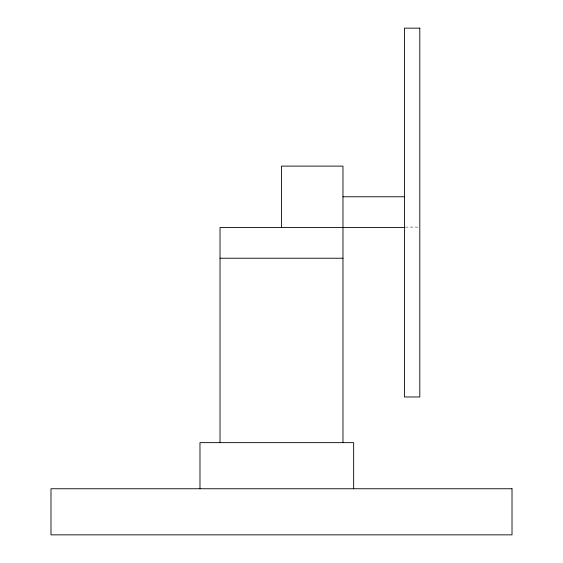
<?xml version="1.0" encoding="UTF-8"?>
<svg xmlns="http://www.w3.org/2000/svg" width="563" height="563" viewBox="0 0 563 563"><rect width="100%" height="100%" fill="white"/><g stroke="black" fill="none" stroke-linecap="round" stroke-linejoin="round"><path stroke-width="0.42" stroke-dasharray="2.81 2.11" d="M405.297 227.107L418.956 227.107"/><path stroke-width="0.84" d="M342.973 196.769L404.438 196.769M404.438 227.501L220.027 227.501L220.027 442.645M220.027 258.234L342.973 258.234M353.655 488.747L353.655 442.645L199.978 442.645L199.978 488.747M342.973 442.645L342.973 166.113L281.5 166.113L281.5 227.501M419.808 28.15L404.438 28.15L404.438 396.971L419.808 396.971L419.808 28.15M512.013 488.747L50.987 488.747L50.987 534.85L512.013 534.85L512.013 488.747"/></g></svg>
